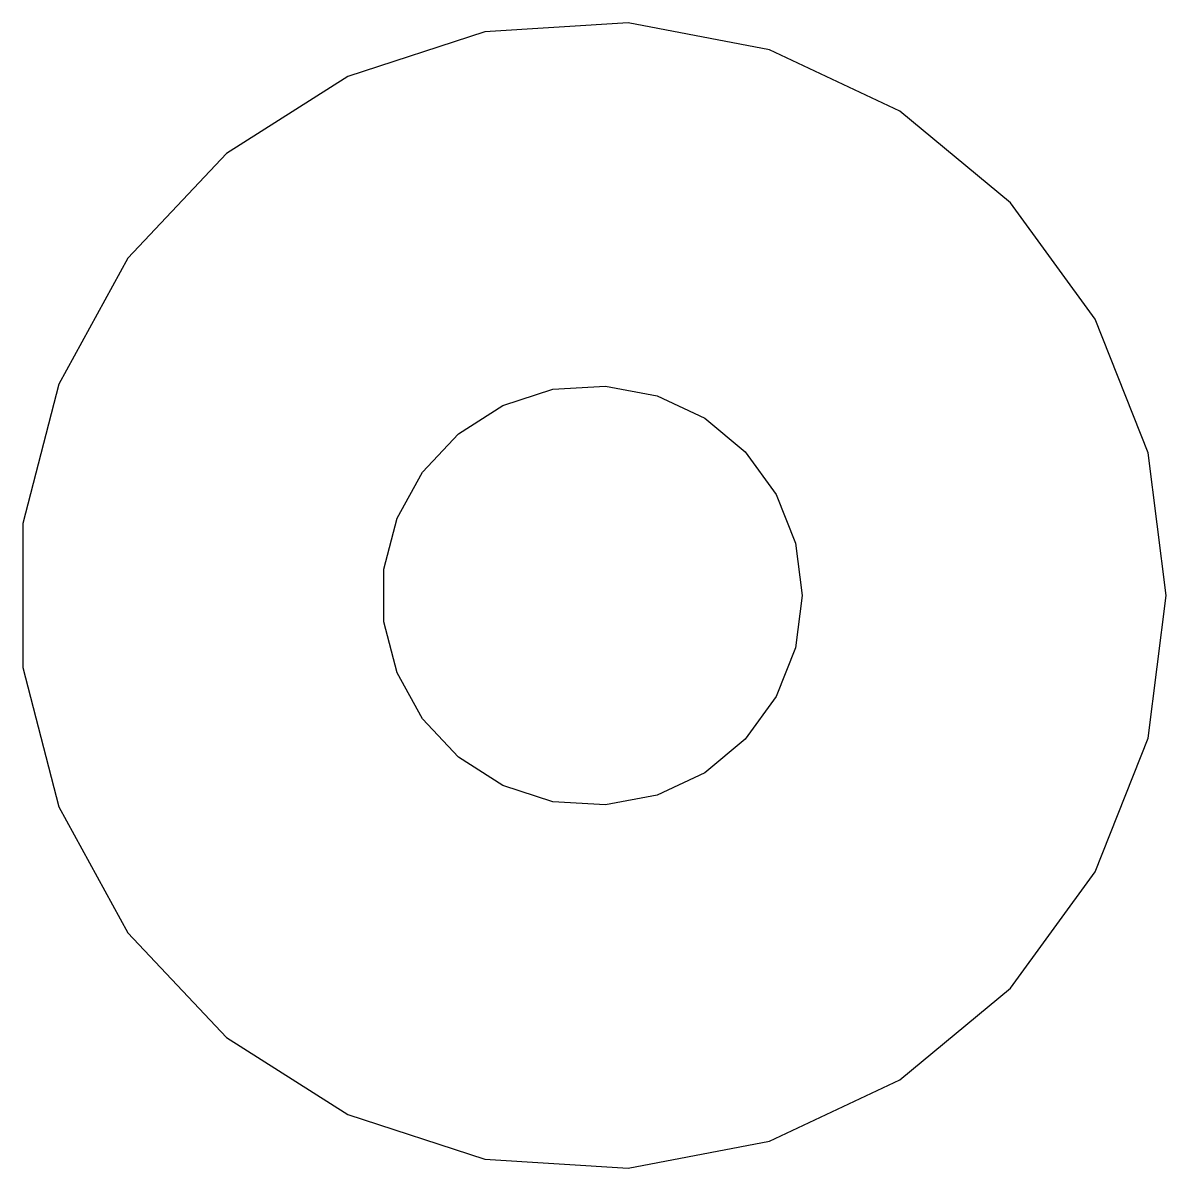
# Model space of a CAD drawing. Header units: metres. Extents: x -4.07 to 4.1, y -4.09 to 4.09.
import ezdxf

# ---------------------------------------------------------------- set-up
doc = ezdxf.new("R2010")
doc.units = ezdxf.units.M

msp = doc.modelspace()

# ---------------------------------------------------------------- linework, layer by layer
for p, q in [((0.257431, 4.0919), (-0.76825, 4.02737)), ((1.26697, 3.89932), (0.257431, 4.0919)), ((-0.76825, 4.02737), (-1.74568, 3.70978)), ((2.19688, 3.46173), (1.26697, 3.89932)), ((-1.74568, 3.70978), (-2.61343, 3.1591)), ((2.98877, 2.80664), (2.19688, 3.46173)), ((-2.61343, 3.1591), (-3.31696, 2.40991)), ((3.59285, 1.97519), (2.98877, 2.80664)), ((-3.31696, 2.40991), (-3.81207, 1.50931)), ((3.97118, 1.01962), (3.59285, 1.97519)), ((-3.81207, 1.50931), (-4.06766, 0.513855)), ((-0.638657, 1.35724), (-0.281067, 1.47342)), ((-0.281067, 1.47342), (0.094177, 1.49704)), ((0.094177, 1.49704), (0.463516, 1.42657)), ((0.463516, 1.42657), (0.803726, 1.26648)), ((-0.956131, 1.15576), (-0.638657, 1.35724)), ((0.803726, 1.26648), (1.09344, 1.02681)), ((-1.21352, 0.881668), (-0.956131, 1.15576)), ((1.09344, 1.02681), (1.31445, 0.722626)), ((4.09999, 0), (3.97118, 1.01962)), ((-1.39465, 0.552185), (-1.21352, 0.881668)), ((1.31445, 0.722626), (1.45287, 0.373032)), ((-4.06766, 0.513855), (-4.06766, -0.513855)), ((-1.48816, 0.187988), (-1.39465, 0.552185)), ((1.45287, 0.373032), (1.5, 0)), ((-1.48816, -0.187988), (-1.48816, 0.187988)), ((1.5, 0), (1.45287, -0.373032)), ((3.97118, -1.01962), (4.09999, 0)), ((-1.39465, -0.552185), (-1.48816, -0.187988)), ((1.45287, -0.373032), (1.31445, -0.722626)), ((-4.06766, -0.513855), (-3.81207, -1.50931)), ((-1.21352, -0.881668), (-1.39465, -0.552185)), ((1.31445, -0.722626), (1.09344, -1.02681)), ((-0.956131, -1.15576), (-1.21352, -0.881668)), ((1.09344, -1.02681), (0.803726, -1.26648)), ((3.59285, -1.97519), (3.97118, -1.01962)), ((-0.638657, -1.35724), (-0.956131, -1.15576)), ((0.803726, -1.26648), (0.463516, -1.42657)), ((-0.281067, -1.47342), (-0.638657, -1.35724)), ((0.463516, -1.42657), (0.094177, -1.49704)), ((-3.81207, -1.50931), (-3.31696, -2.40991)), ((0.094177, -1.49704), (-0.281067, -1.47342)), ((2.98877, -2.80664), (3.59285, -1.97519)), ((-3.31696, -2.40991), (-2.61343, -3.1591)), ((2.19688, -3.46173), (2.98877, -2.80664)), ((-2.61343, -3.1591), (-1.74568, -3.70978)), ((1.26697, -3.89932), (2.19688, -3.46173)), ((-1.74568, -3.70978), (-0.76825, -4.02737)), ((0.257431, -4.0919), (1.26697, -3.89932)), ((-0.76825, -4.02737), (0.257431, -4.0919))]:
    msp.add_line(p, q)

doc.saveas('drawing.dxf')
